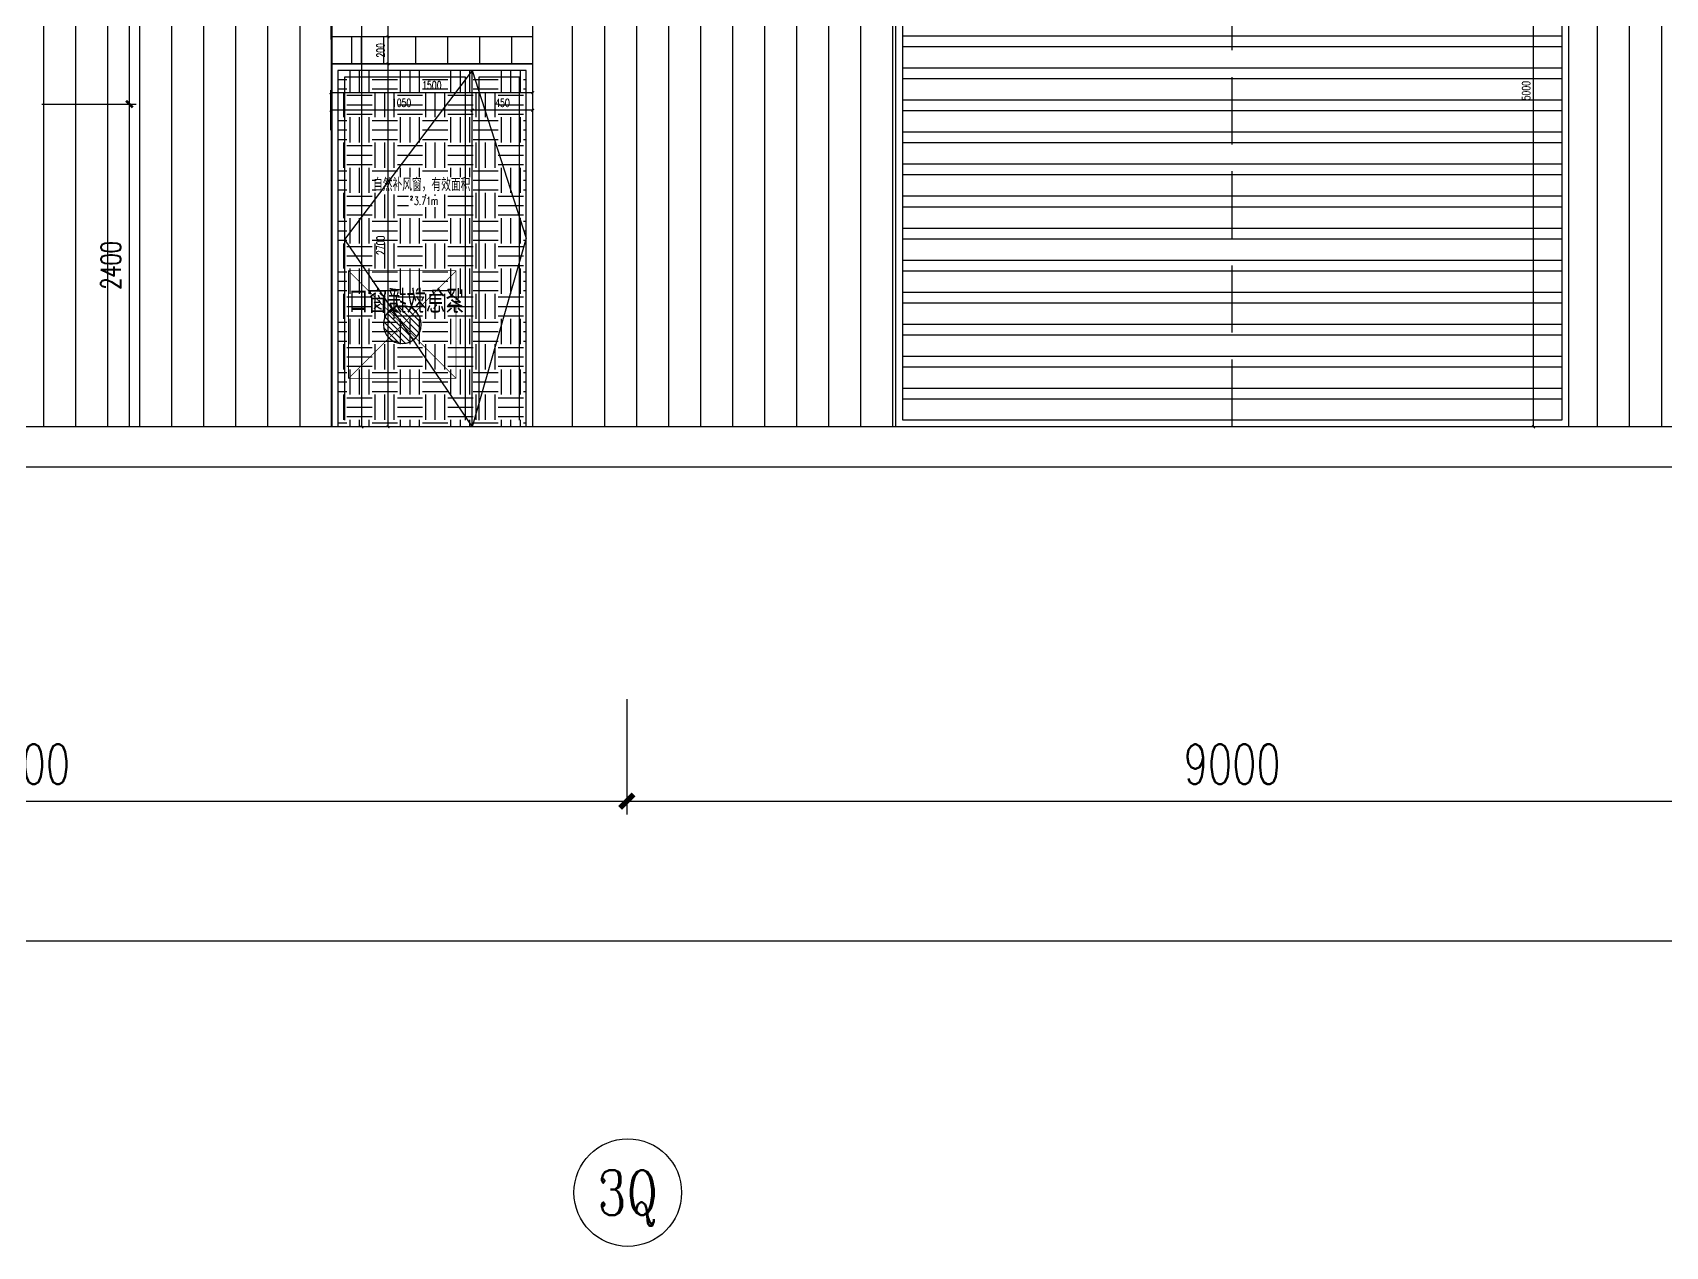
# Model space of a CAD drawing. Extents: x -2377130 to 293730, y -2 to 754590.
# Drawn here: x 105101 to 117239, y 511142 to 520169 of the extents above; entities that cross this region are included whole.
import ezdxf
from ezdxf.enums import TextEntityAlignment as Align

# ---------------------------------------------------------------- set-up
doc = ezdxf.new("R2010")
doc.units = 0
doc.header["$LTSCALE"] = 1000
doc.header["$MEASUREMENT"] = 0
for name, pattern in [('__DASH', [0.35, 0.25, -0.1]), ('DASH', [0.35, 0.25, -0.1]), ('DOTE', [2.42, 2, -0.2, 0.02, -0.2])]:
    doc.linetypes.add(name, pattern=pattern)
doc.layers.get('Defpoints').update_dxf_attribs({"color": 210})
for name, color, linetype in [('A-AXIS-D', 1, 'Continuous'), ('A-AXIS-DOTE', 14, 'DOTE'), ('A-AXIS-DP', 126, 'Continuous'), ('A-HATCH-2', 251, 'Continuous'), ('A-LIN-V', 9, 'Continuous'), ('A-WINDOW', 140, 'Continuous'), ('A-彩色打印层', 22, 'Continuous'), ('A-门窗表显示尺寸', 160, 'Continuous'), ('AS-WALL', 40, 'Continuous'), ('AXIS', 3, 'Continuous'), ('PUB_DIM', 3, 'Continuous'), ('PUB_TEXT', 7, 'Continuous'), ('SPACE', 7, 'Continuous'), ('SPACE_HATCH', 8, 'Continuous')]:
    doc.layers.add(name, color=color, linetype=linetype)
doc.layers.add('A-WALL-HATCH', color=8, linetype='Continuous', lineweight=13)
doc.styles.add('_TCH_AXIS', font='COMPLEX', dxfattribs={"bigfont": 'GBCBIG'})
doc.styles.add('_TCH_DIM_T3', font='SIMPLEX', dxfattribs={"width": 0.705882, "bigfont": 'GBCBIG'})
doc.styles.add('_TCH_SPACE', font='SIMPLEX', dxfattribs={"height": 5, "bigfont": 'GBCBIG'})
doc.styles.add('A-DIM_T3', font='SIMPLEX', dxfattribs={"width": 0.705882, "bigfont": 'GBCBIG'})
doc.styles.add('STYLE1', font='')
doc.styles.get('STYLE1').set_extended_font_data('SimSun')
doc.dimstyles.new('_TCH_ARCH&&100', dxfattribs={"dimtxt": 297.5, "dimasz": 100, "dimexe": 100, "dimexo": 100, "dimgap": 126.25, "dimtad": 1, "dimdec": 0, "dimzin": 0, "dimdsep": 46, "dimtxsty": '_TCH_DIM_T3', "dimblk": 'ARCHTICK', "dimcen": 0.09, "dimclrt": 7, "dimazin": 2, "dimtfac": 1, "dimtdec": 0, "dimtix": 1, "dimtmove": 2, "dimatfit": 3, "dimfxl": 0, "dimtolj": 1, "dimtzin": 0, "dimarcsym": 0})
doc.dimstyles.new('_TCH_ARCH&&20', dxfattribs={"dimtxt": 59.5, "dimasz": 20, "dimexe": 20, "dimexo": 20, "dimgap": 25.25, "dimtad": 1, "dimdec": 0, "dimzin": 0, "dimdsep": 46, "dimtxsty": '_TCH_DIM_T3', "dimblk": 'ARCHTICK', "dimcen": 0.09, "dimclrt": 7, "dimazin": 2, "dimtfac": 1, "dimtdec": 0, "dimtix": 1, "dimtmove": 2, "dimatfit": 3, "dimfxl": 0, "dimtolj": 1, "dimtzin": 0, "dimarcsym": 0})
doc.dimstyles.new('A-DIM&&20', dxfattribs={"dimtxt": 59.5, "dimasz": 20, "dimexe": 20, "dimexo": 20, "dimgap": 25.25, "dimtad": 1, "dimdec": 0, "dimzin": 0, "dimdsep": 46, "dimtxsty": 'A-DIM_T3', "dimblk": 'ARCHTICK', "dimcen": 0.09, "dimclrt": 7, "dimazin": 2, "dimtfac": 1, "dimtdec": 0, "dimtix": 1, "dimtmove": 2, "dimatfit": 3, "dimfxl": 0, "dimtolj": 1, "dimtzin": 0, "dimarcsym": 0})

# ---------------------------------------------------------------- blocks, each defined once
blk = doc.blocks.new('_ArchTick')
at = {"color": 0, "linetype": 'ByBlock', "const_width": 0.4}
blk.add_lwpolyline([(-0.5, -0.5), (0.5, 0.5)], dxfattribs=at)
blk = doc.blocks.new('*D1877')
at = {"layer": 'A-AXIS-D', "color": 0, "lineweight": -2}
for p, q in [((-17281, 515211), (-17281, 513313)), ((168419, 515211), (168419, 513313)), ((-17281, 513413), (168419, 513413))]:
    blk.add_line(p, q, dxfattribs=at)
at = {"layer": 'Defpoints', "color": 0}
for p in [(-17281, 515311), (168419, 515311), (168419, 513413)]:
    blk.add_point(p, dxfattribs=at)
at = {"layer": 'A-AXIS-D', "color": 0, "lineweight": -2, "xscale": 100, "yscale": 100, "zscale": 100, "rotation": 180}
blk.add_blockref('_ArchTick', (-17281, 513413), dxfattribs=at)
at = {"layer": 'A-AXIS-D', "color": 0, "lineweight": -2, "xscale": 100, "yscale": 100, "zscale": 100}
blk.add_blockref('_ArchTick', (168419, 513413), dxfattribs=at)
at = {"layer": 'A-AXIS-D', "color": 7, "insert": (75569, 513688), "char_height": 297.5, "attachment_point": 5, "style": '_TCH_DIM_T3'}
blk.add_mtext('\\A1;185700', dxfattribs=at)
blk = doc.blocks.new('*D1870')
at = {"layer": 'A-AXIS-D', "color": 0, "lineweight": -2}
for p, q in [((109519, 515211), (109519, 514353)), ((118519, 515211), (118519, 514353)), ((109519, 514453), (118519, 514453))]:
    blk.add_line(p, q, dxfattribs=at)
at = {"layer": 'Defpoints', "color": 0}
for p in [(109519, 515311), (118519, 515311), (118519, 514453)]:
    blk.add_point(p, dxfattribs=at)
at = {"layer": 'A-AXIS-D', "color": 0, "lineweight": -2, "xscale": 100, "yscale": 100, "zscale": 100, "rotation": 180}
blk.add_blockref('_ArchTick', (109519, 514453), dxfattribs=at)
at = {"layer": 'A-AXIS-D', "color": 0, "lineweight": -2, "xscale": 100, "yscale": 100, "zscale": 100}
blk.add_blockref('_ArchTick', (118519, 514453), dxfattribs=at)
at = {"layer": 'A-AXIS-D', "color": 7, "insert": (114019, 514728), "char_height": 297.5, "attachment_point": 5, "style": '_TCH_DIM_T3'}
blk.add_mtext('\\A1;9000', dxfattribs=at)
blk = doc.blocks.new('*D1869')
at = {"layer": 'A-AXIS-D', "color": 0, "lineweight": -2}
for p, q in [((100519, 515211), (100519, 514353)), ((109519, 515211), (109519, 514353)), ((100519, 514453), (109519, 514453))]:
    blk.add_line(p, q, dxfattribs=at)
at = {"layer": 'Defpoints', "color": 0}
for p in [(100519, 515311), (109519, 515311), (109519, 514453)]:
    blk.add_point(p, dxfattribs=at)
at = {"layer": 'A-AXIS-D', "color": 0, "lineweight": -2, "xscale": 100, "yscale": 100, "zscale": 100, "rotation": 180}
blk.add_blockref('_ArchTick', (100519, 514453), dxfattribs=at)
at = {"layer": 'A-AXIS-D', "color": 0, "lineweight": -2, "xscale": 100, "yscale": 100, "zscale": 100}
blk.add_blockref('_ArchTick', (109519, 514453), dxfattribs=at)
at = {"layer": 'A-AXIS-D', "color": 7, "insert": (105019, 514728), "char_height": 297.5, "attachment_point": 5, "style": '_TCH_DIM_T3'}
blk.add_mtext('\\A1;9000', dxfattribs=at)
blk = doc.blocks.new('*D1490')
at = {"layer": 'A-门窗表显示尺寸', "color": 0, "lineweight": -2}
for p, q in [((116499, 522237), (116239, 522237)), ((116259, 517237), (116259, 522237)), ((116499, 517237), (116239, 517237))]:
    blk.add_line(p, q, dxfattribs=at)
at = {"layer": 'Defpoints', "color": 0}
for p in [(116259, 522237), (116519, 522237), (116519, 517237)]:
    blk.add_point(p, dxfattribs=at)
at = {"layer": 'A-门窗表显示尺寸', "color": 0, "lineweight": -2, "xscale": 20, "yscale": 20, "zscale": 20}
for p, rotation in [((116259, 522237), 90), ((116259, 517237), 270)]:
    blk.add_blockref('_ArchTick', p, dxfattribs=dict(at, rotation=rotation))
at = {"layer": 'A-门窗表显示尺寸', "color": 7, "insert": (116204, 519737), "char_height": 59.5, "attachment_point": 5, "rotation": 90, "style": 'A-DIM_T3'}
blk.add_mtext('\\A1;5000', dxfattribs=at)
blk = doc.blocks.new('*D1503')
at = {"layer": 'A-门窗表显示尺寸', "color": 0, "lineweight": -2}
for p, q in [((107893, 520137), (107723, 520137)), ((107743, 519937), (107743, 520137)), ((107893, 519937), (107723, 519937))]:
    blk.add_line(p, q, dxfattribs=at)
at = {"layer": 'Defpoints', "color": 0}
for p in [(107743, 520137), (107913, 520137), (107913, 519937)]:
    blk.add_point(p, dxfattribs=at)
at = {"layer": 'A-门窗表显示尺寸', "color": 0, "lineweight": -2, "xscale": 20, "yscale": 20, "zscale": 20}
for p, rotation in [((107743, 520137), 90), ((107743, 519937), 270)]:
    blk.add_blockref('_ArchTick', p, dxfattribs=dict(at, rotation=rotation))
at = {"layer": 'A-门窗表显示尺寸', "color": 7, "insert": (107688, 520037), "char_height": 59.5, "attachment_point": 5, "rotation": 90, "style": '_TCH_DIM_T3'}
blk.add_mtext('\\A1;200', dxfattribs=at)
blk = doc.blocks.new('*D1504')
at = {"layer": 'A-门窗表显示尺寸', "color": 0, "lineweight": -2}
for p, q in [((107893, 521237), (107723, 521237)), ((107743, 520137), (107743, 521237)), ((107893, 520137), (107723, 520137))]:
    blk.add_line(p, q, dxfattribs=at)
at = {"layer": 'Defpoints', "color": 0}
for p in [(107743, 521237), (107913, 521237), (107913, 520137)]:
    blk.add_point(p, dxfattribs=at)
at = {"layer": 'A-门窗表显示尺寸', "color": 0, "lineweight": -2, "xscale": 20, "yscale": 20, "zscale": 20}
for p, rotation in [((107743, 521237), 90), ((107743, 520137), 270)]:
    blk.add_blockref('_ArchTick', p, dxfattribs=dict(at, rotation=rotation))
at = {"layer": 'A-门窗表显示尺寸', "color": 7, "insert": (107688, 520687), "char_height": 59.5, "attachment_point": 5, "rotation": 90, "style": '_TCH_DIM_T3'}
blk.add_mtext('\\A1;1100', dxfattribs=at)
blk = doc.blocks.new('*D1509')
at = {"layer": 'A-门窗表显示尺寸', "color": 0, "lineweight": -2}
for p, q in [((107873, 525637), (107529, 525637)), ((107549, 517237), (107549, 525637)), ((107873, 517237), (107529, 517237))]:
    blk.add_line(p, q, dxfattribs=at)
at = {"layer": 'Defpoints', "color": 0}
for p in [(107549, 525637), (107893, 525637), (107893, 517237)]:
    blk.add_point(p, dxfattribs=at)
at = {"layer": 'A-门窗表显示尺寸', "color": 0, "lineweight": -2, "xscale": 20, "yscale": 20, "zscale": 20}
for p, rotation in [((107549, 525637), 90), ((107549, 517237), 270)]:
    blk.add_blockref('_ArchTick', p, dxfattribs=dict(at, rotation=rotation))
at = {"layer": 'A-门窗表显示尺寸', "color": 7, "insert": (107494, 521437), "char_height": 59.5, "attachment_point": 5, "rotation": 90, "style": '_TCH_DIM_T3'}
blk.add_mtext('\\A1;8400', dxfattribs=at)
blk = doc.blocks.new('*D636')
at = {"layer": 'Defpoints', "color": 0}
for p in [(-1646821, 507410), (-1646021, 507410), (-1646021, 507337)]:
    blk.add_point(p, dxfattribs=at)
at = {"layer": 'PUB_DIM', "color": 0, "lineweight": -2}
for p, q in [((-1646821, 507390), (-1646821, 507317)), ((-1646021, 507390), (-1646021, 507317)), ((-1646821, 507337), (-1646021, 507337))]:
    blk.add_line(p, q, dxfattribs=at)
at = {"layer": 'PUB_DIM', "color": 0, "lineweight": -2, "xscale": 20, "yscale": 20, "zscale": 20, "rotation": 180}
blk.add_blockref('_ArchTick', (-1646821, 507337), dxfattribs=at)
at = {"layer": 'PUB_DIM', "color": 0, "lineweight": -2, "xscale": 20, "yscale": 20, "zscale": 20}
blk.add_blockref('_ArchTick', (-1646021, 507337), dxfattribs=at)
at = {"layer": 'PUB_DIM', "color": 7, "insert": (-1646421, 507392), "char_height": 59.5, "attachment_point": 5, "style": '_TCH_DIM_T3'}
blk.add_mtext('\\A1;800', dxfattribs=at)
blk = doc.blocks.new('*D637')
at = {"layer": 'Defpoints', "color": 0}
for p in [(-1646740, 507431), (-1646688, 507431), (-1646740, 506631)]:
    blk.add_point(p, dxfattribs=at)
at = {"layer": 'PUB_DIM', "color": 0, "lineweight": -2}
for p, q in [((-1646720, 507431), (-1646668, 507431)), ((-1646688, 506631), (-1646688, 507431)), ((-1646720, 506631), (-1646668, 506631))]:
    blk.add_line(p, q, dxfattribs=at)
at = {"layer": 'PUB_DIM', "color": 0, "lineweight": -2, "xscale": 20, "yscale": 20, "zscale": 20}
for p, rotation in [((-1646688, 507431), 90), ((-1646688, 506631), 270)]:
    blk.add_blockref('_ArchTick', p, dxfattribs=dict(at, rotation=rotation))
at = {"layer": 'PUB_DIM', "color": 7, "insert": (-1646743, 507031), "char_height": 59.5, "attachment_point": 5, "rotation": 90, "style": '_TCH_DIM_T3'}
blk.add_mtext('\\A1;800', dxfattribs=at)
blk = doc.blocks.new('*D1511')
at = {"layer": 'A-门窗表显示尺寸', "color": 0, "lineweight": -2}
for p, q in [((107879, 519937), (107723, 519937)), ((107743, 517237), (107743, 519937)), ((107879, 517237), (107723, 517237))]:
    blk.add_line(p, q, dxfattribs=at)
at = {"layer": 'Defpoints', "color": 0}
for p in [(107743, 519937), (107899, 519937), (107899, 517237)]:
    blk.add_point(p, dxfattribs=at)
at = {"layer": 'A-门窗表显示尺寸', "color": 0, "lineweight": -2, "xscale": 20, "yscale": 20, "zscale": 20}
for p, rotation in [((107743, 519937), 90), ((107743, 517237), 270)]:
    blk.add_blockref('_ArchTick', p, dxfattribs=dict(at, rotation=rotation))
at = {"layer": 'A-门窗表显示尺寸', "color": 7, "insert": (107688, 518587), "char_height": 59.5, "attachment_point": 5, "rotation": 90, "style": 'A-DIM_T3'}
blk.add_mtext('\\A1;2700', dxfattribs=at)
blk = doc.blocks.new('*D1512')
at = {"layer": 'A-门窗表显示尺寸', "color": 0, "lineweight": -2}
for p, q in [((108369, 519443), (108369, 519612)), ((108819, 519592), (108369, 519592)), ((108819, 519443), (108819, 519612))]:
    blk.add_line(p, q, dxfattribs=at)
at = {"layer": 'Defpoints', "color": 0}
for p in [(108369, 519592), (108369, 519423), (108819, 519423)]:
    blk.add_point(p, dxfattribs=at)
at = {"layer": 'A-门窗表显示尺寸', "color": 0, "lineweight": -2, "xscale": 20, "yscale": 20, "zscale": 20, "rotation": 180}
blk.add_blockref('_ArchTick', (108369, 519592), dxfattribs=at)
at = {"layer": 'A-门窗表显示尺寸', "color": 0, "lineweight": -2, "xscale": 20, "yscale": 20, "zscale": 20}
blk.add_blockref('_ArchTick', (108819, 519592), dxfattribs=at)
at = {"layer": 'A-门窗表显示尺寸', "color": 7, "insert": (108594, 519647), "char_height": 59.5, "attachment_point": 5, "style": 'A-DIM_T3'}
blk.add_mtext('\\A1;450', dxfattribs=at)
blk = doc.blocks.new('*D1513')
at = {"layer": 'A-门窗表显示尺寸', "color": 0, "lineweight": -2}
for p, q in [((107319, 519443), (107319, 519612)), ((108369, 519592), (107319, 519592)), ((108369, 519443), (108369, 519612))]:
    blk.add_line(p, q, dxfattribs=at)
at = {"layer": 'Defpoints', "color": 0}
for p in [(107319, 519592), (107319, 519423), (108369, 519423)]:
    blk.add_point(p, dxfattribs=at)
at = {"layer": 'A-门窗表显示尺寸', "color": 0, "lineweight": -2, "xscale": 20, "yscale": 20, "zscale": 20}
for p, rotation in [((107319, 519592), 180.0000000000032), ((108369, 519592), 3.117506253147439e-12)]:
    blk.add_blockref('_ArchTick', p, dxfattribs=dict(at, rotation=rotation))
at = {"layer": 'A-门窗表显示尺寸', "color": 7, "insert": (107844, 519647), "char_height": 59.5, "attachment_point": 5, "style": 'A-DIM_T3'}
blk.add_mtext('\\A1;1050', dxfattribs=at)
blk = doc.blocks.new('*D1514')
at = {"layer": 'A-门窗表显示尺寸', "color": 0, "lineweight": -2}
for p, q in [((107319, 519573), (107319, 519742)), ((108819, 519722), (107319, 519722)), ((108819, 519573), (108819, 519742))]:
    blk.add_line(p, q, dxfattribs=at)
at = {"layer": 'Defpoints', "color": 0}
for p in [(107319, 519722), (107319, 519553), (108819, 519553)]:
    blk.add_point(p, dxfattribs=at)
at = {"layer": 'A-门窗表显示尺寸', "color": 0, "lineweight": -2, "xscale": 20, "yscale": 20, "zscale": 20}
for p, rotation in [((107319, 519722), 180.0000000000022), ((108819, 519722), 2.238209617644316e-12)]:
    blk.add_blockref('_ArchTick', p, dxfattribs=dict(at, rotation=rotation))
at = {"layer": 'A-门窗表显示尺寸', "color": 7, "insert": (108069, 519777), "char_height": 59.5, "attachment_point": 5, "style": 'A-DIM_T3'}
blk.add_mtext('\\A1;1500', dxfattribs=at)
blk = doc.blocks.new('w4243')
at = {"layer": 'A-彩色打印层'}
h = blk.add_hatch(dxfattribs=at)
h.set_pattern_fill('ANSI31', color=8, scale=20)
h.set_pattern_definition([(45, (-3059238.806, -1095315.762), (-22.4506403, 22.4506403), [])])
edge = h.paths.add_edge_path()
edge.add_arc((-1646421.1, 507031.1), 140.7, 0, 360)
at = {"layer": 'A-彩色打印层', "color": 8, "linetype": 'DASH', "const_width": 5}
blk.add_lwpolyline([(-1646821.1, 507431.1), (-1646021.1, 507431.1), (-1646021.1, 506631.1), (-1646821.1, 506631.1)], close=True, dxfattribs=at)
for points in [[(-1646821.1, 507431.1), (-1646021.1, 506631.1)], [(-1646021.1, 507431.1), (-1646821.1, 506631.1)]]:
    blk.add_lwpolyline(points, dxfattribs=at)
at = {"layer": 'A-彩色打印层', "color": 8, "ltscale": 0.5}
blk.add_circle((-1646421.1, 507031.1), 140.7, dxfattribs=at)
at = {"layer": 'AXIS', "color": 8, "linetype": 'Continuous', "style": 'STYLE1', "width": 0.7}
blk.add_text('紧急救援窗口', height=150, dxfattribs=at).set_placement((-1646882.7, 507134))
at = {"layer": 'PUB_DIM', "color": 8}
for p1, p2, distance, picture, middle in [((-1646821.1, 507410), (-1646021.1, 507410), -73.3, '*D636', (-1646421.1, 507391.7)), ((-1646739.9, 506631.1), (-1646739.9, 507431.1), -51.4, '*D637', (-1646743.4, 507031.1))]:
    dim = blk.add_aligned_dim(p1=p1, p2=p2, distance=distance, dimstyle='_TCH_ARCH&&20', dxfattribs=at)
    dim.commit()
    dim.dimension.update_dxf_attribs({"geometry": picture, "text_midpoint": middle})

msp = doc.modelspace()

# ---------------------------------------------------------------- hatches: boundary and pattern name
at = {"layer": 'A-HATCH-2'}
h = msp.add_hatch(dxfattribs=at)
h.set_pattern_fill('ANSI32', color=8, scale=50, angle=45)
h.set_pattern_definition([(180, (1754999.5, 3e-10), (-1e-14, -238.125), []), (180, (1754920.12, 79.38), (-1e-14, -238.125), [])])
h.paths.add_polyline_path([(111569.3, 522187.5), (116469.3, 522187.5), (116469.3, 517287.5), (111569.3, 517287.5)])
h = msp.add_hatch(dxfattribs=at)
h.set_pattern_fill('ANSI31', color=8, scale=150, angle=45)
h.set_pattern_definition([(90, (-63500, -100), (-238.125, 0), [])])
h.paths.add_polyline_path([(108819.3, 520137.5), (107319.3, 520137.5), (107319.3, 519937.5), (108819.3, 519937.5)])
at = {"layer": 'SPACE_HATCH'}
h = msp.add_hatch(dxfattribs=at)
h.set_pattern_fill('土壤', color=8, scale=50, style=0)
h.set_pattern_definition([(0, (0, 0), (187.5, 187.5), [187.5, -187.5]), (0, (0, 70.31), (187.5, 187.5), [187.5, -187.5]), (0, (0, 140.62), (187.5, 187.5), [187.5, -187.5]), (90, (23.44, 164.06), (-187.5, 187.5), [187.5, -187.5]), (90, (93.75, 164.06), (-187.5, 187.5), [187.5, -187.5]), (90, (164.06, 164.06), (-187.5, 187.5), [187.5, -187.5])])
h.paths.add_polyline_path([(107369.3, 517237.5), (108769.3, 517237.5), (108769.3, 519887.5), (107369.3, 519887.5)])
h.paths.add_polyline_path([(108359.6, 518964), (107655.1, 518964), (107655.1, 519094), (108359.6, 519094)])
h.paths.add_polyline_path([(108120.7, 518870.8), (107895.3, 518870.8), (107895.3, 518955), (108120.7, 518955)])

# ---------------------------------------------------------------- linework, layer by layer
at = {"layer": 'A-AXIS-D', "color": 8}
msp.add_circle((109525.6, 511541.7), 400, dxfattribs=at)
at = {"layer": 'A-AXIS-DOTE', "color": 8, "linetype": '__DASH', "ltscale": 2}
for p, q in [((114019.3, 517237.5), (114019.3, 522237.5)), ((176167.5, 517237.5), (-23524.5, 517237.5))]:
    msp.add_line(p, q, dxfattribs=at)
at = {"layer": 'A-AXIS-DP', "color": 8}
for p, q in [((105820.7, 519637.5), (105820.7, 527787.5)), ((105170, 519637.5), (105870.7, 519637.5)), ((105170, 519637.5), (105870.7, 519637.5)), ((105820.7, 517237.5), (105820.7, 519637.5))]:
    msp.add_line(p, q, dxfattribs=at)
at = {"layer": 'A-HATCH-2', "color": 8, "linetype": 'Continuous'}
for p, q in [((105183.8, 517237.5), (105183.8, 535694.4)), ((105421.9, 517237.5), (105421.9, 535694.4)), ((105660, 517237.5), (105660, 535694.5)), ((105898.1, 517237.5), (105898.1, 535694.6)), ((106136.3, 517237.5), (106136.3, 535694.6)), ((106374.4, 517237.5), (106374.4, 535694.7)), ((106612.5, 517237.5), (106612.5, 535694.8)), ((106850.6, 517237.5), (106850.6, 535694.9)), ((107088.8, 517237.5), (107088.8, 535694.9)), ((109115.5, 517237.5), (109115.5, 535687.5)), ((109353.7, 517237.5), (109353.7, 535687.5)), ((109591.8, 517237.5), (109591.8, 535687.5)), ((109829.9, 517237.5), (109829.9, 535687.5)), ((110068, 517237.5), (110068, 535687.5)), ((110306.2, 517237.5), (110306.2, 535687.5)), ((110544.3, 517237.5), (110544.3, 535687.5)), ((110782.4, 517237.5), (110782.4, 535687.5)), ((111020.5, 517237.5), (111020.5, 535687.5)), ((111258.7, 517237.5), (111258.7, 535687.5)), ((111496.8, 517237.5), (111496.8, 535687.5)), ((116735.5, 517237.5), (116735.5, 535687.5)), ((116973.7, 517237.5), (116973.7, 535687.5)), ((117211.8, 517237.5), (117211.8, 535687.5)), ((107326.9, 517237.5), (107326.9, 532909.2))]:
    msp.add_line(p, q, dxfattribs=at)
at = {"layer": 'A-LIN-V', "color": 8}
for p, q in [((108819.3, 520137.5), (107419.3, 520137.5)), ((168419.3, 517237.5), (-17280.7, 517237.5))]:
    msp.add_line(p, q, dxfattribs=at)
msp.add_lwpolyline([(111519.3, 522237.5), (116519.3, 522237.5), (116519.3, 517237.5), (111519.3, 517237.5)], close=True, dxfattribs=at)
at = {"layer": 'A-WALL-HATCH', "color": 8}
msp.add_line((107543.3, 519937.5), (107543.3, 520137.5), dxfattribs=at)
at = {"layer": 'A-WINDOW', "color": 8}
for p, q in [((107319.3, 520117.5), (107319.3, 525637.5)), ((108819.3, 520117.5), (108819.3, 525637.5)), ((108819.3, 520137.5), (107319.3, 520137.5)), ((108819.3, 519937.5), (107319.3, 519937.5)), ((107319.3, 519937.5), (107319.3, 517237.5)), ((108369.3, 519887.5), (107369.3, 519887.5)), ((107369.3, 519887.5), (107369.3, 517237.5)), ((108369.3, 517237.5), (108369.3, 519887.5)), ((108769.3, 519887.5), (108369.3, 519887.5)), ((108769.3, 517237.5), (108769.3, 519887.5)), ((108819.3, 517237.5), (108819.3, 519937.5)), ((108318.9, 519837.5), (107419.3, 519837.5)), ((107419.3, 519837.5), (107419.3, 517287.5)), ((108318.9, 517287.5), (108318.9, 519837.5)), ((108419.3, 519837.5), (108419.3, 517287.5)), ((108719.3, 519837.5), (108419.3, 519837.5)), ((108719.3, 517287.5), (108719.3, 519837.5))]:
    msp.add_line(p, q, dxfattribs=at)
msp.add_lwpolyline([(108819.3, 520137.5), (107319.3, 520137.5), (107319.3, 519937.5), (108819.3, 519937.5)], close=True, dxfattribs=at)
for points in [[(108369.3, 519887.5), (107419.3, 518630), (108369.3, 517237.5)], [(108369.3, 519887.5), (108769.3, 518640), (108369.3, 517237.5)]]:
    msp.add_lwpolyline(points, dxfattribs=at)
at = {"layer": 'A-门窗表显示尺寸', "color": 8}
msp.add_lwpolyline([(111569.3, 522187.5), (116469.3, 522187.5), (116469.3, 517287.5), (111569.3, 517287.5)], close=True, dxfattribs=at)
at = {"layer": 'AS-WALL', "color": 8}
msp.add_line((176167.5, 516937.5), (-23524.5, 516937.5), dxfattribs=at)

# ---------------------------------------------------------------- block references
at = {"layer": 'A-AXIS-DP', "color": 8, "xscale": 50, "yscale": 50, "zscale": 50}
for rotation in [90, 270]:
    msp.add_blockref('_ArchTick', (105820.7, 519637.5), dxfattribs=dict(at, rotation=rotation))
at = {"layer": 'A-WALL-HATCH', "color": 8, "xscale": -1}
msp.add_blockref('w4243', (-1538571.9, 10966.4), dxfattribs=at)

# ---------------------------------------------------------------- texts
at = {"layer": 'A-AXIS-DP', "color": 8, "insert": (105683.2, 518437.5), "char_height": 148.75, "attachment_point": 5, "rotation": 90, "style": '_TCH_DIM_T3'}
msp.add_mtext('\\A1;2400', dxfattribs=at)
at = {"layer": 'PUB_TEXT', "color": 8, "style": '_TCH_AXIS', "width": 0.807692}
msp.add_text('3Q', height=333.94, dxfattribs=at).set_placement((109300.8, 511374.8), (109750.4, 511374.8), align=Align.FIT)
at = {"layer": 'SPACE', "color": 8, "style": '_TCH_SPACE'}
msp.add_text('自然补风窗，有效面积', height=96.45, dxfattribs=at).set_placement((107631.7, 518990))
at = {"layer": 'SPACE', "color": 8, "style": '_TCH_SPACE', "width": 0.705882}
for s, height, p in [('2', 29.8, (107906.3, 518922.6)), ('3.71m', 59.5, (107936.3, 518887.6))]:
    msp.add_text(s, height=height, dxfattribs=at).set_placement(p)

# ---------------------------------------------------------------- dimensions: what is measured, and where the dimension line sits
at = {"layer": 'A-AXIS-D', "color": 8}
for base, p1, p2, picture, middle in [((168419.3, 513413.4), (-17280.7, 515311.4), (168419.3, 515311.4), '*D1877', (75569.3, 513688.4)), ((109519.3, 514453.4), (100519.3, 515311.4), (109519.3, 515311.4), '*D1869', (105019.3, 514728.4)), ((118519.3, 514453.4), (109519.3, 515311.4), (118519.3, 515311.4), '*D1870', (114019.3, 514728.4))]:
    dim = msp.add_linear_dim(base=base, p1=p1, p2=p2, angle=0, dimstyle='_TCH_ARCH&&100', override={"dimgap": 0}, dxfattribs=at)
    dim.commit()
    dim.dimension.update_dxf_attribs({"geometry": picture, "text_midpoint": middle, "dimtype": 161})
at = {"layer": 'A-门窗表显示尺寸', "color": 8}
for p1, p2, distance, dimstyle, picture, middle in [((107893.3, 517237.5), (107893.3, 525637.5), 344.3, '_TCH_ARCH&&20', '*D1509', (107493.9, 521437.5)), ((116519.3, 517237.5), (116519.3, 522237.5), 260.4, 'A-DIM&&20', '*D1490', (116203.9, 519737.5)), ((107913.3, 520137.5), (107913.3, 521237.5), 170, '_TCH_ARCH&&20', '*D1504', (107688.3, 520687.5)), ((107913.3, 519937.5), (107913.3, 520137.5), 170, '_TCH_ARCH&&20', '*D1503', (107688.3, 520037.5)), ((107899.3, 517237.5), (107899.3, 519937.5), 156.1, 'A-DIM&&20', '*D1511', (107688.3, 518587.5)), ((108819.3, 519552.5), (107319.3, 519552.5), -169.5, 'A-DIM&&20', '*D1514', (108069.3, 519777)), ((108369.3, 519422.5), (107319.3, 519422.5), -169.5, 'A-DIM&&20', '*D1513', (107844.3, 519647)), ((108819.3, 519422.5), (108369.3, 519422.5), -169.5, 'A-DIM&&20', '*D1512', (108594.3, 519647))]:
    dim = msp.add_aligned_dim(p1=p1, p2=p2, distance=distance, dimstyle=dimstyle, dxfattribs=at)
    dim.commit()
    dim.dimension.update_dxf_attribs({"geometry": picture, "text_midpoint": middle})

doc.saveas('drawing.dxf')
